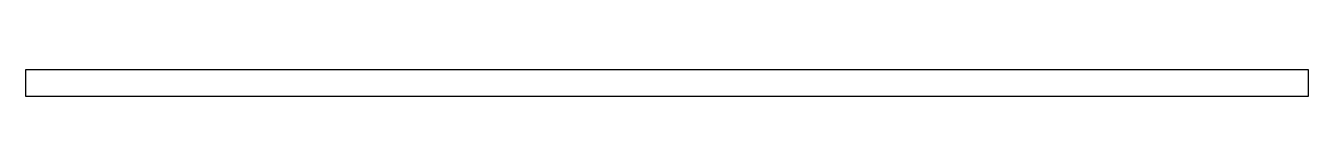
# Model space of a CAD drawing. Header units: centimetres. Extents: x -6 to 6, y 2.6 to 2.9.
import ezdxf

# ---------------------------------------------------------------- set-up
doc = ezdxf.new("R2010")
doc.units = ezdxf.units.CM
doc.layers.get('0').update_dxf_attribs({"linetype": 'CONTINUOUS'})

msp = doc.modelspace()

# ---------------------------------------------------------------- linework, layer by layer
msp.add_lwpolyline([(5.97, 2.643), (5.97, 2.887), (-5.97, 2.887), (-5.97, 2.643)], close=True)

doc.saveas('drawing.dxf')
